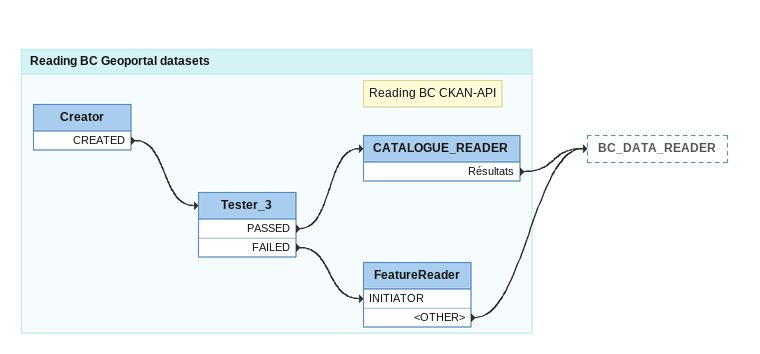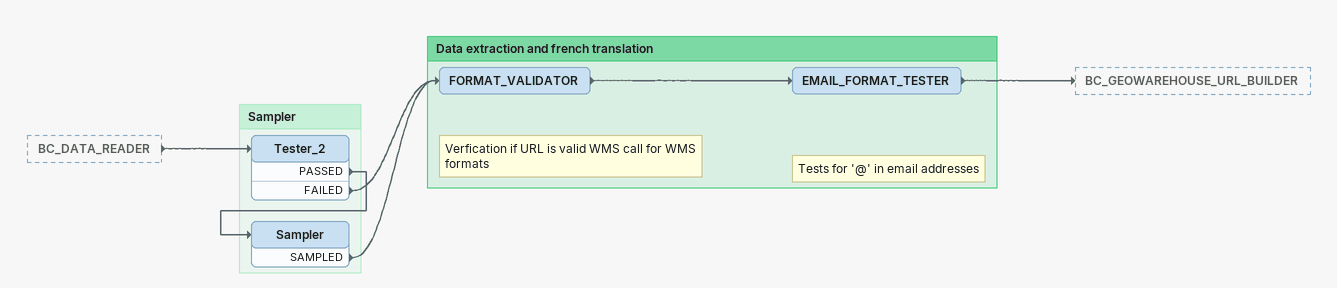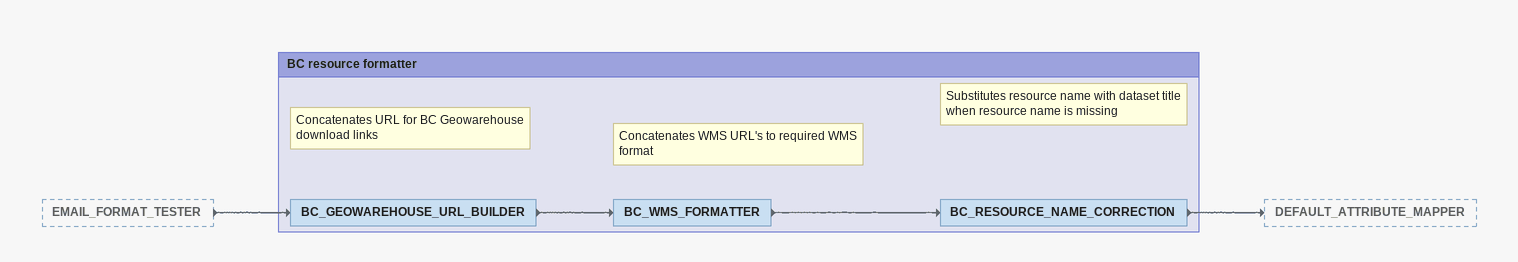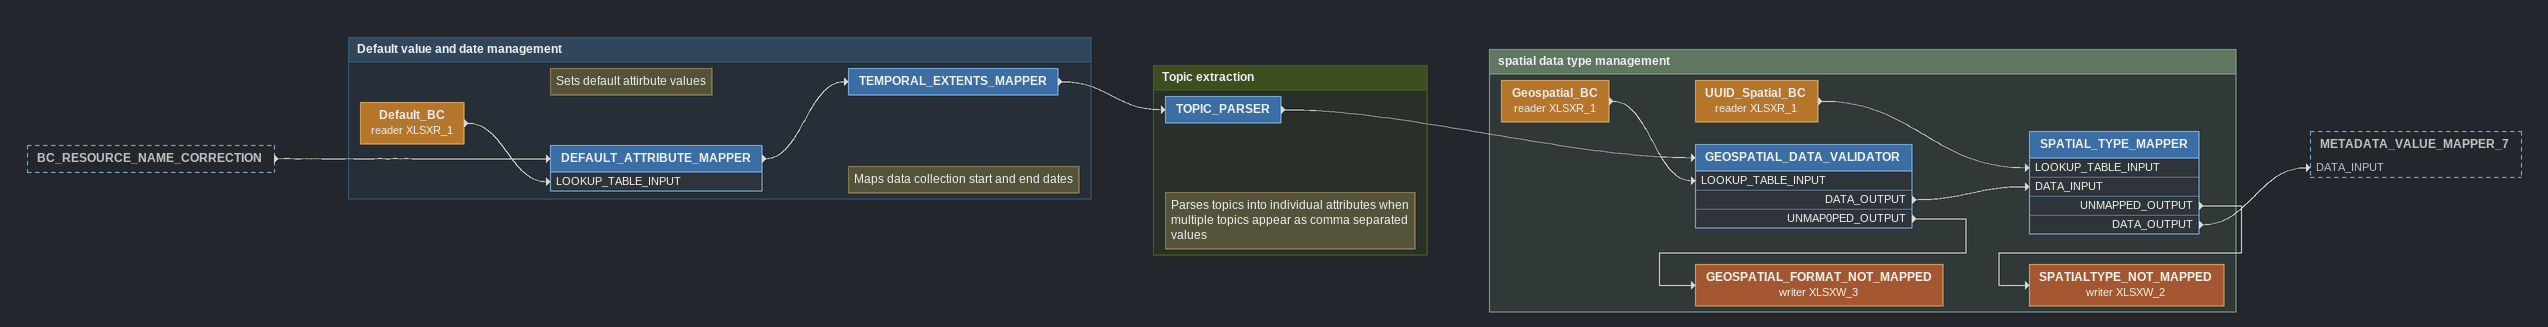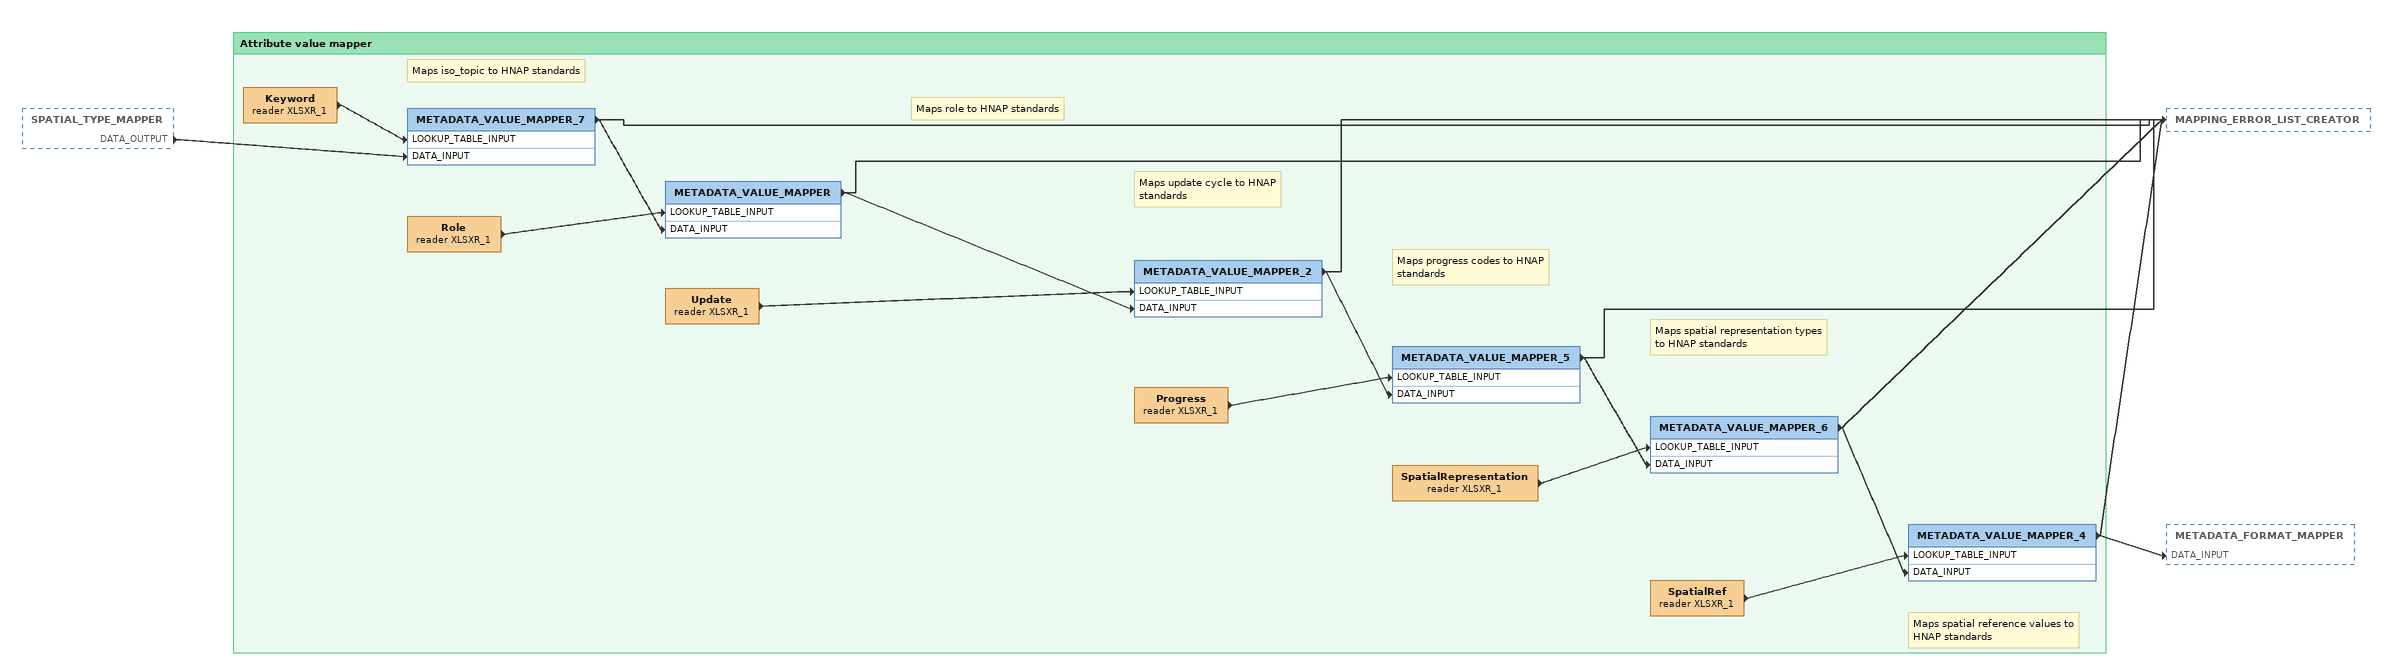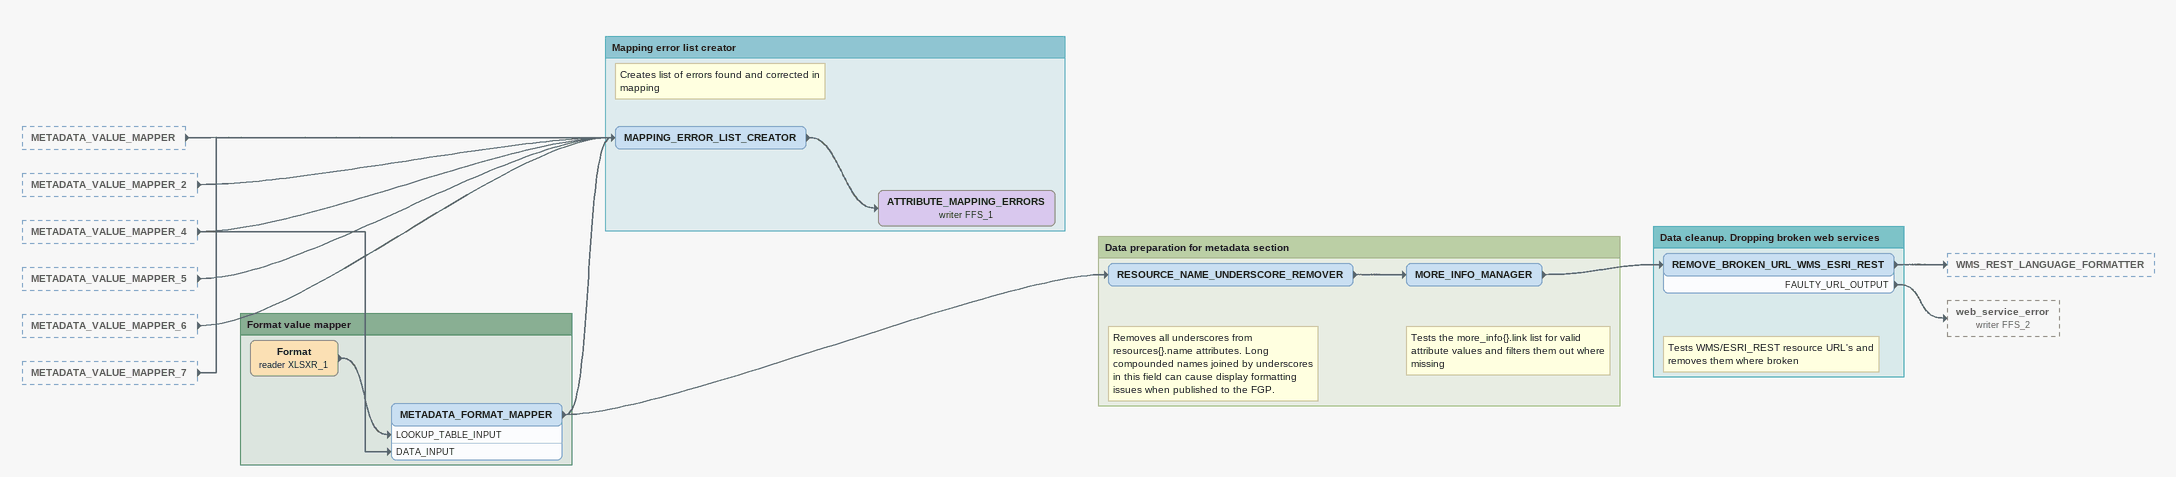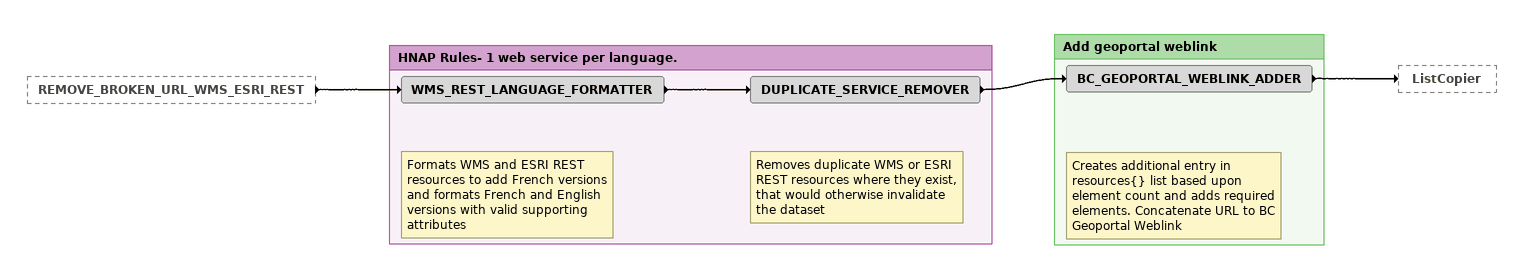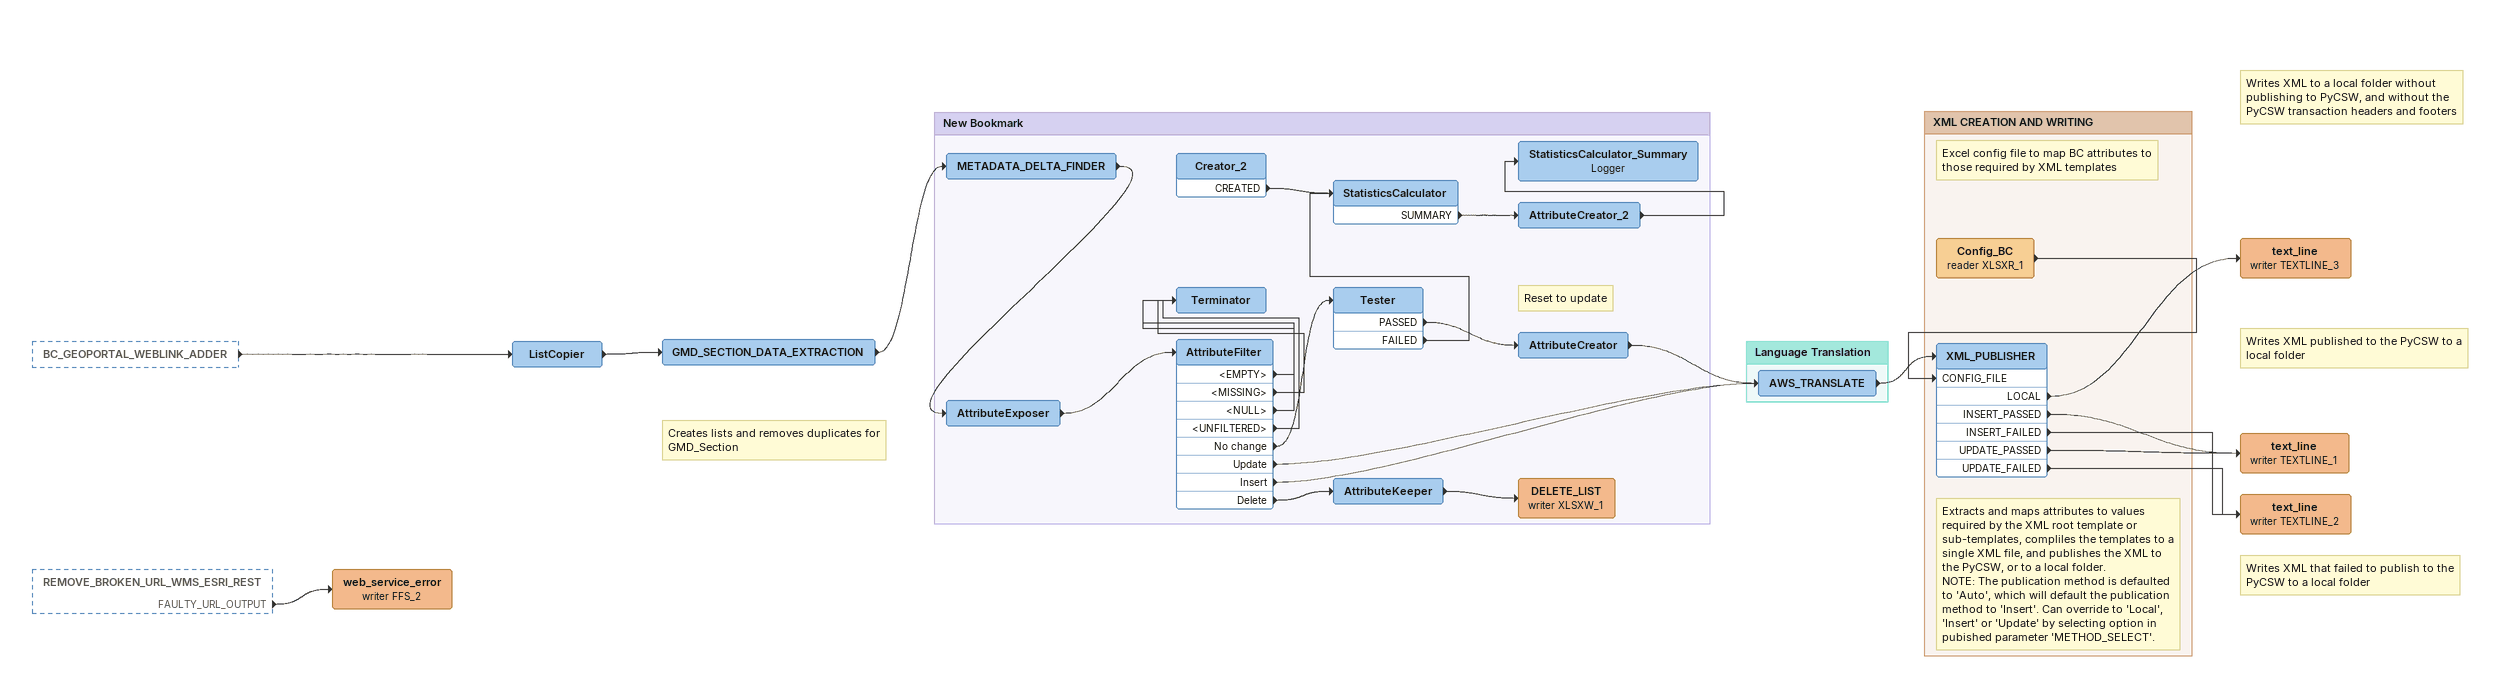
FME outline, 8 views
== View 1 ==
Bookmark: Reading BC Geoportal datasets
Creator
    CREATED -> Tester_3
Tester_3
    PASSED -> CATALOGUE_READER
    FAILED -> FeatureReader [INITIATOR]
Note: Reading BC CKAN-API
CATALOGUE_READER
    Résultats -> BC_DATA_READER
FeatureReader
    <OTHER> -> BC_DATA_READER

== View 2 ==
BC_DATA_READER [outside]
    -> Tester_2

Bookmark: Sampler
Tester_2
    PASSED -> Sampler
    FAILED -> FORMAT_VALIDATOR
Sampler
    SAMPLED -> FORMAT_VALIDATOR

Bookmark: Data extraction and french translation
Note: Verfication if URL is valid WMS call for WMS formats
FORMAT_VALIDATOR
    -> EMAIL_FORMAT_TESTER
Note: Tests for '@' in email addresses
EMAIL_FORMAT_TESTER
    -> BC_GEOWAREHOUSE_URL_BUILDER

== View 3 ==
EMAIL_FORMAT_TESTER [outside]
    -> BC_GEOWAREHOUSE_URL_BUILDER

Bookmark: BC resource formatter
Note: Concatenates URL for BC Geowarehouse download links
BC_GEOWAREHOUSE_URL_BUILDER
    -> BC_WMS_FORMATTER
Note: Concatenates WMS URL's to required WMS format
BC_WMS_FORMATTER
    -> BC_RESOURCE_NAME_CORRECTION
Note: Substitutes resource name with dataset title when resource name is missing
BC_RESOURCE_NAME_CORRECTION
    -> DEFAULT_ATTRIBUTE_MAPPER

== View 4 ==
BC_RESOURCE_NAME_CORRECTION [outside]
    -> DEFAULT_ATTRIBUTE_MAPPER

Bookmark: Default value and date management
Default_BC (reader XLSXR_1)
    -> DEFAULT_ATTRIBUTE_MAPPER [LOOKUP_TABLE_INPUT]
Note: Sets default attirbute values
DEFAULT_ATTRIBUTE_MAPPER
    -> TEMPORAL_EXTENTS_MAPPER
Note: Maps data collection start and end dates
TEMPORAL_EXTENTS_MAPPER
    -> TOPIC_PARSER

Bookmark: Topic extraction
Note: Parses topics into individual attributes when multiple topics appear as comma separated values
TOPIC_PARSER
    -> GEOSPATIAL_DATA_VALIDATOR

Bookmark: spatial data type management
Geospatial_BC (reader XLSXR_1)
    -> GEOSPATIAL_DATA_VALIDATOR [LOOKUP_TABLE_INPUT]
GEOSPATIAL_DATA_VALIDATOR
    DATA_OUTPUT -> SPATIAL_TYPE_MAPPER [DATA_INPUT]
    UNMAP0PED_OUTPUT -> GEOSPATIAL_FORMAT_NOT_MAPPED (writer XLSXW_3)
GEOSPATIAL_FORMAT_NOT_MAPPED (writer XLSXW_3)
UUID_Spatial_BC (reader XLSXR_1)
    -> SPATIAL_TYPE_MAPPER [LOOKUP_TABLE_INPUT]
SPATIAL_TYPE_MAPPER
    UNMAPPED_OUTPUT -> SPATIALTYPE_NOT_MAPPED (writer XLSXW_2)
    DATA_OUTPUT -> METADATA_VALUE_MAPPER_7 [DATA_INPUT]
SPATIALTYPE_NOT_MAPPED (writer XLSXW_2)

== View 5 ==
SPATIAL_TYPE_MAPPER [outside]
    DATA_OUTPUT -> METADATA_VALUE_MAPPER_7 [DATA_INPUT]

Bookmark: Attribute value mapper
Keyword (reader XLSXR_1)
    -> METADATA_VALUE_MAPPER_7 [LOOKUP_TABLE_INPUT]
Note: Maps iso_topic to HNAP standards
METADATA_VALUE_MAPPER_7
    -> METADATA_VALUE_MAPPER [DATA_INPUT]
    -> MAPPING_ERROR_LIST_CREATOR
Role (reader XLSXR_1)
    -> METADATA_VALUE_MAPPER [LOOKUP_TABLE_INPUT]
Note: Maps role to HNAP standards
METADATA_VALUE_MAPPER
    -> METADATA_VALUE_MAPPER_2 [DATA_INPUT]
    -> MAPPING_ERROR_LIST_CREATOR
Update (reader XLSXR_1)
    -> METADATA_VALUE_MAPPER_2 [LOOKUP_TABLE_INPUT]
Note: Maps update cycle to HNAP standards
METADATA_VALUE_MAPPER_2
    -> METADATA_VALUE_MAPPER_5 [DATA_INPUT]
    -> MAPPING_ERROR_LIST_CREATOR
Progress (reader XLSXR_1)
    -> METADATA_VALUE_MAPPER_5 [LOOKUP_TABLE_INPUT]
Note: Maps progress codes to HNAP standards
METADATA_VALUE_MAPPER_5
    -> METADATA_VALUE_MAPPER_6 [DATA_INPUT]
    -> MAPPING_ERROR_LIST_CREATOR
SpatialRepresentation (reader XLSXR_1)
    -> METADATA_VALUE_MAPPER_6 [LOOKUP_TABLE_INPUT]
Note: Maps spatial representation types to HNAP standards
METADATA_VALUE_MAPPER_6
    -> METADATA_VALUE_MAPPER_4 [DATA_INPUT]
    -> MAPPING_ERROR_LIST_CREATOR
SpatialRef (reader XLSXR_1)
    -> METADATA_VALUE_MAPPER_4 [LOOKUP_TABLE_INPUT]
Note: Maps spatial reference values to HNAP standards
METADATA_VALUE_MAPPER_4
    -> METADATA_FORMAT_MAPPER [DATA_INPUT]
    -> MAPPING_ERROR_LIST_CREATOR

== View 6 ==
METADATA_VALUE_MAPPER [outside]
    -> MAPPING_ERROR_LIST_CREATOR
METADATA_VALUE_MAPPER_2 [outside]
    -> MAPPING_ERROR_LIST_CREATOR
METADATA_VALUE_MAPPER_4 [outside]
    -> METADATA_FORMAT_MAPPER [DATA_INPUT]
    -> MAPPING_ERROR_LIST_CREATOR
METADATA_VALUE_MAPPER_5 [outside]
    -> MAPPING_ERROR_LIST_CREATOR
METADATA_VALUE_MAPPER_6 [outside]
    -> MAPPING_ERROR_LIST_CREATOR
METADATA_VALUE_MAPPER_7 [outside]
    -> MAPPING_ERROR_LIST_CREATOR

Bookmark: Format value mapper
Format (reader XLSXR_1)
    -> METADATA_FORMAT_MAPPER [LOOKUP_TABLE_INPUT]
METADATA_FORMAT_MAPPER
    -> MAPPING_ERROR_LIST_CREATOR
    -> RESOURCE_NAME_UNDERSCORE_REMOVER

Bookmark: Mapping error list creator
Note: Creates list of errors found and corrected in mapping
MAPPING_ERROR_LIST_CREATOR
    -> ATTRIBUTE_MAPPING_ERRORS (writer FFS_1)
ATTRIBUTE_MAPPING_ERRORS (writer FFS_1)

Bookmark: Data preparation for metadata section
Note: Removes all underscores from resources{}.name attributes. Long compounded names joined by underscores in this field can cause display formatting issues when published to the FGP.
RESOURCE_NAME_UNDERSCORE_REMOVER
    -> MORE_INFO_MANAGER
Note: Tests the more_info{}.link list for valid attribute values and filters them out where missing
MORE_INFO_MANAGER
    -> REMOVE_BROKEN_URL_WMS_ESRI_REST

Bookmark: Data cleanup. Dropping broken web services
Note: Tests WMS/ESRI_REST resource URL's and removes them where broken
REMOVE_BROKEN_URL_WMS_ESRI_REST
    -> WMS_REST_LANGUAGE_FORMATTER
    FAULTY_URL_OUTPUT -> web_service_error (writer FFS_2)

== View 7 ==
REMOVE_BROKEN_URL_WMS_ESRI_REST [outside]
    -> WMS_REST_LANGUAGE_FORMATTER

Bookmark: HNAP Rules- 1 web service per language.
Note: Formats WMS and ESRI REST resources to add French versions and formats French and English versions with valid supporting attributes
WMS_REST_LANGUAGE_FORMATTER
    -> DUPLICATE_SERVICE_REMOVER
Note: Removes duplicate WMS or ESRI REST resources where they exist, that would otherwise invalidate the dataset
DUPLICATE_SERVICE_REMOVER
    -> BC_GEOPORTAL_WEBLINK_ADDER

Bookmark: Add geoportal weblink
Note: Creates additional entry in resources{} list based upon element count and adds required elements. Concatenate URL to BC Geoportal Weblink
BC_GEOPORTAL_WEBLINK_ADDER
    -> ListCopier

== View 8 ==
BC_GEOPORTAL_WEBLINK_ADDER [outside]
    -> ListCopier
REMOVE_BROKEN_URL_WMS_ESRI_REST [outside]
    FAULTY_URL_OUTPUT -> web_service_error (writer FFS_2)
ListCopier
    -> GMD_SECTION_DATA_EXTRACTION
Note: Creates lists and removes duplicates for GMD_Section
GMD_SECTION_DATA_EXTRACTION
    -> METADATA_DELTA_FINDER
web_service_error (writer FFS_2)
Note: Writes XML to a local folder without publishing to PyCSW, and without the PyCSW transaction headers and footers
text_line (writer TEXTLINE_3)
Note: Writes XML published to the PyCSW to a local folder
text_line (writer TEXTLINE_1)
Note: Writes XML that failed to publish to the PyCSW to a local folder
text_line (writer TEXTLINE_2)

Bookmark: New Bookmark
METADATA_DELTA_FINDER
    -> AttributeExposer
AttributeExposer
    -> AttributeFilter
AttributeFilter
    <EMPTY> -> Terminator
    <MISSING> -> Terminator
    <NULL> -> Terminator
    <UNFILTERED> -> Terminator
    No change -> Tester
    Update -> AWS_TRANSLATE
    Insert -> AWS_TRANSLATE
    Delete -> AttributeKeeper
Terminator
Tester
    PASSED -> AttributeCreator
    FAILED -> StatisticsCalculator
Note: Reset to update
AttributeCreator
    -> AWS_TRANSLATE
AttributeKeeper
    -> DELETE_LIST (writer XLSXW_1)
DELETE_LIST (writer XLSXW_1)
Creator_2
    CREATED -> StatisticsCalculator
StatisticsCalculator
    SUMMARY -> AttributeCreator_2
AttributeCreator_2
    -> StatisticsCalculator_Summary
StatisticsCalculator_Summary: Logger

Bookmark: Language Translation
AWS_TRANSLATE
    -> XML_PUBLISHER

Bookmark: XML CREATION AND WRITING
Note: Excel config file to map BC attributes to those required by XML templates
Config_BC (reader XLSXR_1)
    -> XML_PUBLISHER [CONFIG_FILE]
Note: Extracts and maps attributes to values required by the XML root template or sub-templates, compliles the templates to a single XML file, and publishes the XML to the PyCSW, or to a local folder. / NOTE: The publication method is defaulted to 'Auto', which will default the publication method to 'Insert'. Can override to 'Local', 'Insert' or 'Update' by selecting option in pubished parameter 'METHOD_SELECT'.
XML_PUBLISHER
    LOCAL -> text_line (writer TEXTLINE_3)
    INSERT_PASSED -> text_line (writer TEXTLINE_1)
    INSERT_FAILED -> text_line (writer TEXTLINE_2)
    UPDATE_PASSED -> text_line (writer TEXTLINE_1)
    UPDATE_FAILED -> text_line (writer TEXTLINE_2)
